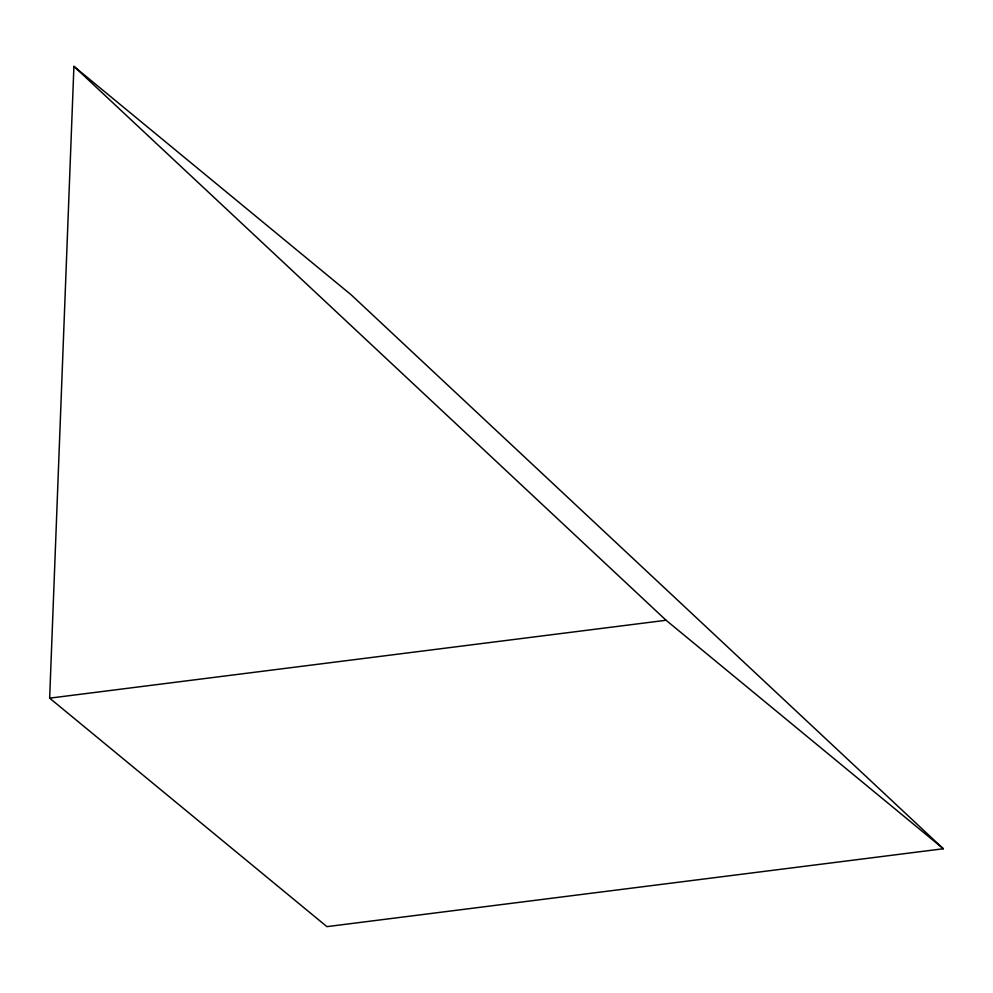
<?xml version="1.0" encoding="UTF-8"?>
<svg xmlns="http://www.w3.org/2000/svg" width="993" height="993" viewBox="0 0 993 993"><rect width="100%" height="100%" fill="white"/><g stroke="black" fill="none" stroke-linecap="round" stroke-linejoin="round"><path stroke-width="1.49" d="M49.65 698.153L73.916 66.357L351.199 294.847L943.35 848.754L326.92 926.643L49.65 698.153L666.08 620.265L943.35 848.754M73.916 66.357L666.08 620.265"/></g></svg>
